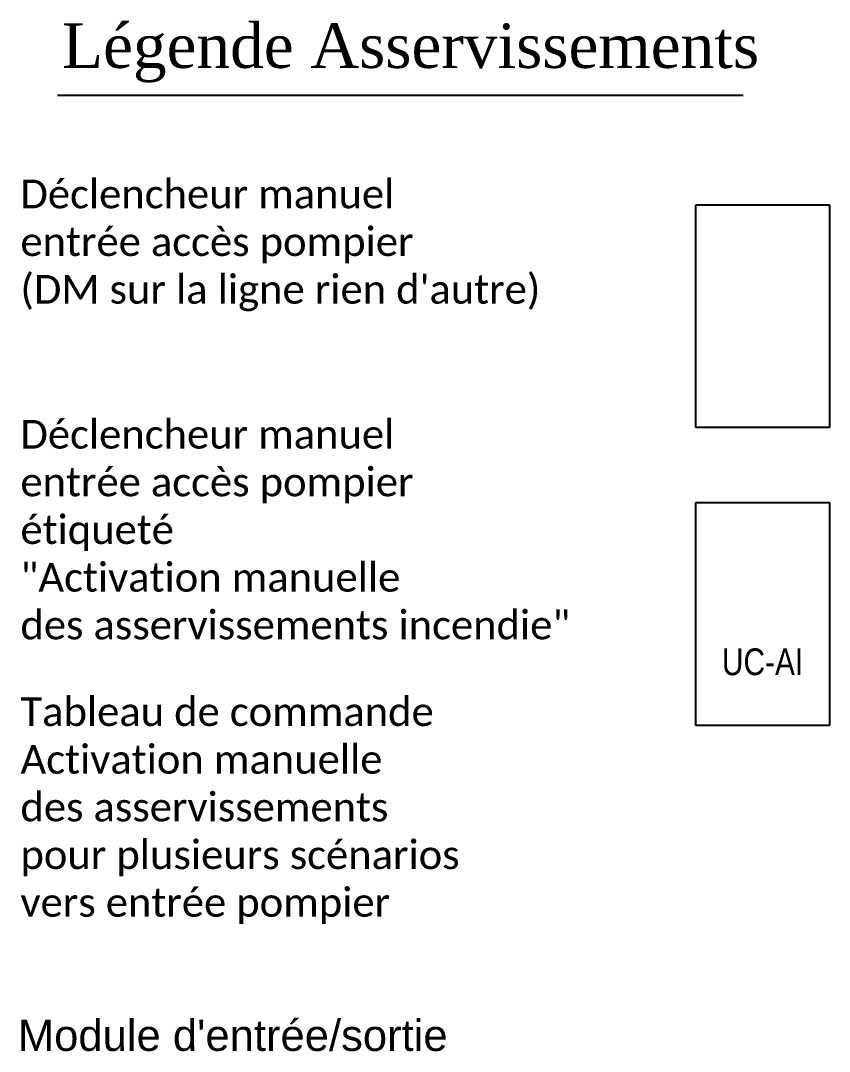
# Model space of a CAD drawing. Header units: centimetres. Extents: x -277 to 25900, y -463 to 5243.
# Drawn here: x 643 to 1551, y 420 to 1576 of the extents above; entities that cross this region are included whole.
import ezdxf
from ezdxf.enums import TextEntityAlignment as Align

# ---------------------------------------------------------------- set-up
doc = ezdxf.new("R2010")
doc.units = ezdxf.units.CM
doc.header["$LTSCALE"] = 10
for name, color, linetype in [('SIEMENS_DETECTION', 9, 'Continuous'), ('SIEMENS_SYMBOLTEXTE', 7, 'Continuous'), ('SIEMENS_TEXTES', 7, 'Continuous')]:
    doc.layers.add(name, color=color, linetype=linetype)
doc.styles.add('Arial', font='arial.ttf')
doc.styles.get("Standard").update_dxf_attribs({"font": 'romans.shx'})
picture_1 = doc.add_image_def('image8.jpg', size_in_pixel=(750, 1250))

# ---------------------------------------------------------------- blocks, each defined once
blk = doc.blocks.new('*U164')
image = blk.add_image(picture_1, insert=(-75, -125), size_in_units=(150, 250))
image.dxf.flags = 7

msp = doc.modelspace()

# ---------------------------------------------------------------- linework, layer by layer
at = {"layer": 'SIEMENS_TEXTES', "linetype": 'Continuous'}
msp.add_lwpolyline([(684.5, 1492.8), (1453.8, 1492.8)], dxfattribs=at)

# ---------------------------------------------------------------- block references
at = {"layer": 'SIEMENS_DETECTION'}
msp.add_blockref('*U164', (1475.6, 1244.8), dxfattribs=at)
ref = msp.add_blockref('*U164', (1475.6, 910.7), dxfattribs=at)
ref.add_attrib('BMZ_NR', 'UC-AI', dxfattribs={"layer": 'SIEMENS_SYMBOLTEXTE', "color": 7, "height": 30, "style": 'Arial', "width": 0.8}).set_placement((1475.6, 857.1), align=Align.MIDDLE_CENTER)

# ---------------------------------------------------------------- texts
at = {"layer": 'SIEMENS_TEXTES', "linetype": 'Continuous', "insert": (689.5, 1573.2), "char_height": 50, "attachment_point": 1}
msp.add_mtext_dynamic_manual_height_columns('{\\fTimes New Roman|b0|i0|c0|p18;Légende Asservissements}', width=11757.962, gutter_width=12.5, heights=[0], dxfattribs=at)
at = {"layer": 'SIEMENS_TEXTES', "char_height": 35, "attachment_point": 4, "style": 'Arial'}
for s, insert in [("{\\fCalibri|b0|i0|c0|p34;\\H0.91667x;Déclencheur manuel \\Pentrée accès pompier\\P\\C1;(DM sur la ligne rien d'autre)}", (642.9, 1324)), ('{\\fCalibri|b0|i0|c0|p34;\\H0.91667x;Déclencheur manuel \\Pentrée accès pompier\\Pétiqueté \\P\\C1;"Activation manuelle \\Pdes asservissements incendie"\\C256; }', (642.9, 1005.1)), ('{\\fCalibri|b0|i0|c0|p34;\\H0.91667x;Tableau de commande\\PActivation manuelle \\Pdes asservissements \\Ppour plusieurs scénarios\\Pvers entrée pompier}', (642.9, 690.1)), ("Module d'entrée/sortie", (640, 437.9))]:
    msp.add_mtext_dynamic_manual_height_columns(s, width=7169.513, gutter_width=12.5, heights=[0], dxfattribs=dict(at, insert=insert))

doc.saveas('drawing.dxf')
